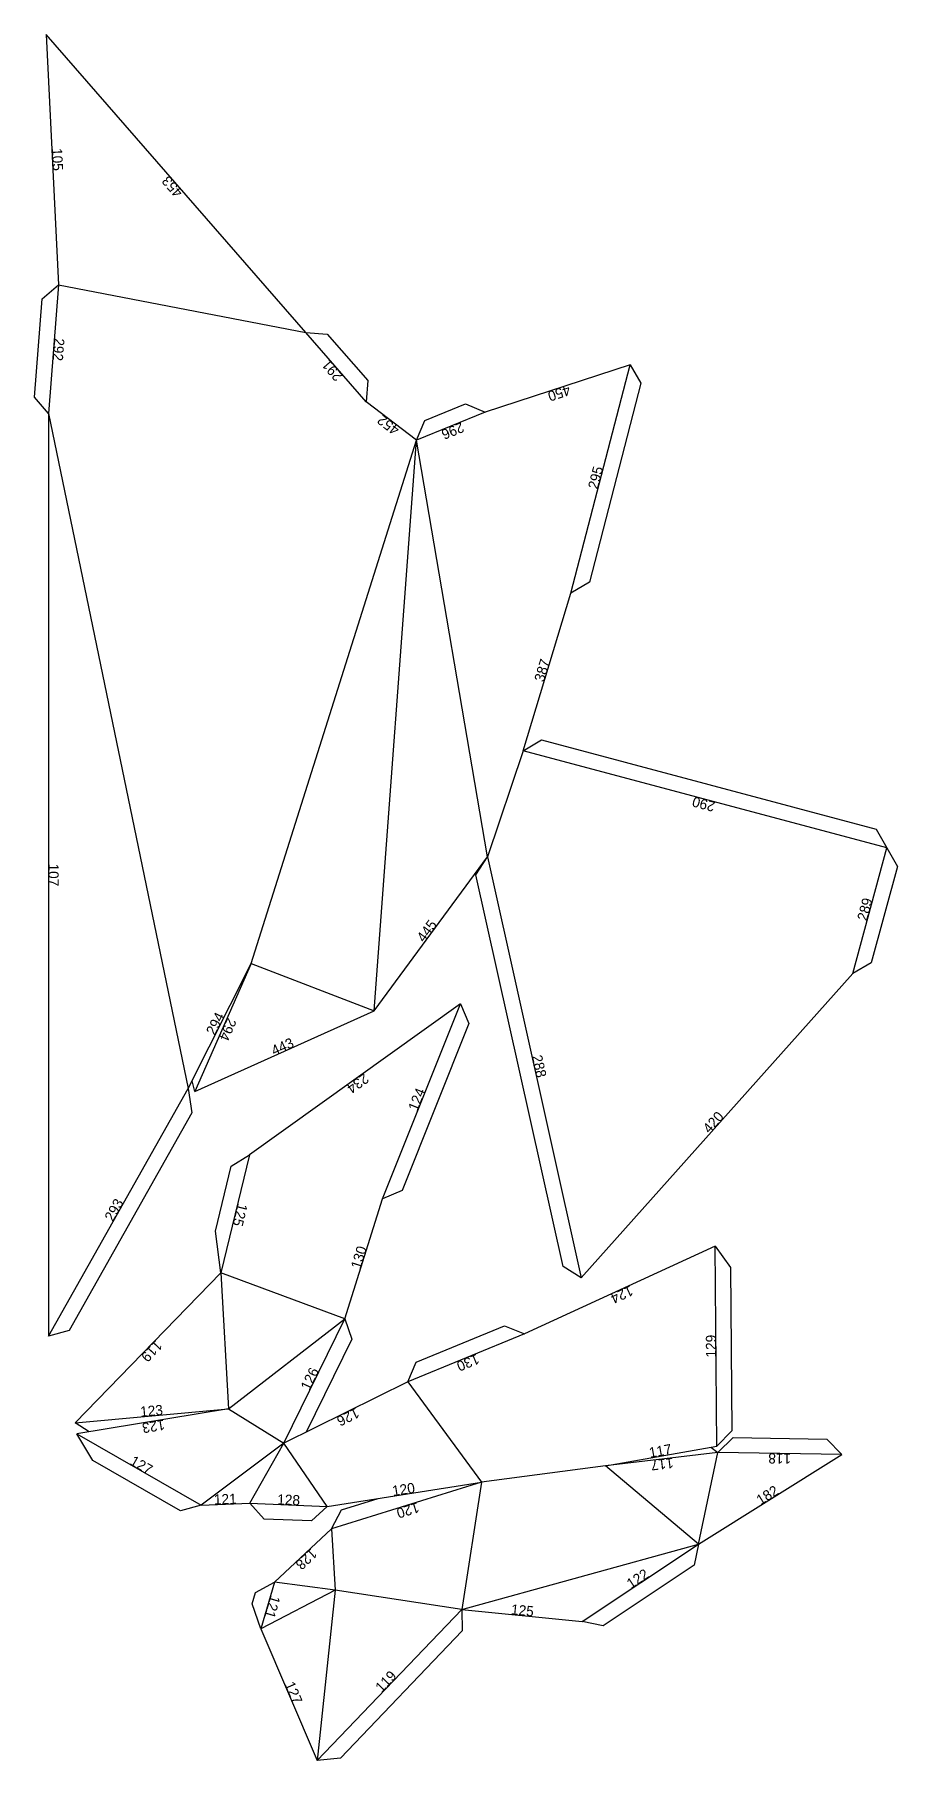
# Model space of a CAD drawing. Extents: x 2411 to 2696, y 10 to 580.
import ezdxf
from ezdxf.enums import TextEntityAlignment as Align

# ---------------------------------------------------------------- set-up
doc = ezdxf.new("R2010")
doc.units = 0

msp = doc.modelspace()

# ---------------------------------------------------------------- linework, layer by layer
at = {"layer": 'CutLine', "color": 8, "linetype": 'CONTINUOUS'}
for p, q in [((2415.245661, 579.779243), (2419.315044, 497.11326)), ((2500.908811, 481.384618), (2415.245661, 579.779243)), ((2413.937788, 492.521406), (2419.315044, 497.11326)), ((2411.378544, 460.036918), (2413.937788, 492.521406)), ((2500.908811, 481.384618), (2507.962724, 480.89236)), ((2507.962724, 480.89236), (2521.302978, 465.550527)), ((2607.870591, 470.752666), (2560.119658, 455.126325)), ((2607.870591, 470.752666), (2611.459787, 464.660239)), ((2521.302978, 465.550527), (2520.810721, 458.496614)), ((2611.459787, 464.660239), (2594.475105, 398.969416)), ((2415.970397, 454.659662), (2411.378544, 460.036918)), ((2537.412133, 445.809099), (2520.810721, 458.496614)), ((2540.13987, 452.332859), (2553.595897, 457.854062)), ((2553.595897, 457.854062), (2560.119658, 455.126325)), ((2415.970397, 454.659662), (2415.975338, 149.99102)), ((2537.412133, 445.809099), (2540.13987, 452.332859)), ((2594.475105, 398.969416), (2588.382678, 395.38022)), ((2572.589055, 343.337151), (2588.382678, 395.38022)), ((2572.589055, 343.337151), (2578.710391, 346.876818)), ((2578.710391, 346.876818), (2689.060162, 317.388518)), ((2689.060162, 317.388518), (2692.599829, 311.267182)), ((2523.439162, 257.408698), (2560.805209, 308.32748)), ((2557.01282, 302.359416), (2560.805209, 308.32748)), ((2692.599829, 311.267182), (2696.117137, 305.132971)), ((2585.829917, 173.080945), (2557.01282, 302.359416)), ((2696.117137, 305.132971), (2687.489574, 273.313264)), ((2462.121144, 231.836368), (2482.866058, 273.109351)), ((2591.797981, 169.288556), (2681.355363, 269.795956)), ((2687.489574, 273.313264), (2681.355363, 269.795956)), ((2464.305089, 230.809221), (2523.439162, 257.408698)), ((2551.905013, 259.782538), (2482.298117, 209.856716)), ((2551.905013, 259.782538), (2554.694403, 253.284899)), ((2554.694403, 253.284899), (2532.690725, 198.17835)), ((2464.305089, 230.809221), (2463.379257, 234.339442)), ((2462.121144, 231.836368), (2463.28714, 223.723855)), ((2463.28714, 223.723855), (2422.786425, 151.890781)), ((2471.075195, 184.756613), (2476.261764, 206.173995)), ((2476.261764, 206.173995), (2482.298117, 209.856716)), ((2513.76425, 155.718037), (2526.193086, 195.38896)), ((2532.690725, 198.17835), (2526.193086, 195.38896)), ((2472.88367, 170.980759), (2471.075195, 184.756613)), ((2636.005764, 179.733439), (2573.006235, 150.773202)), ((2636.005764, 179.733439), (2641.060139, 172.731687)), ((2472.88367, 170.980759), (2424.837629, 121.464326)), ((2591.797981, 169.288556), (2585.829917, 173.080945)), ((2641.060139, 172.731687), (2641.477724, 118.811313)), ((2513.76425, 155.718037), (2516.044812, 149.024829)), ((2422.786425, 151.890781), (2415.975338, 149.99102)), ((2516.044812, 149.024829), (2500.970686, 118.369356)), ((2537.292324, 141.443064), (2566.476918, 153.487612)), ((2566.476918, 153.487612), (2573.006235, 150.773202)), ((2534.577914, 134.913747), (2537.292324, 141.443064)), ((2534.577914, 134.913747), (2493.619348, 114.750391)), ((2475.431149, 126.017522), (2425.310834, 117.747701)), ((2429.355416, 118.415055), (2424.837629, 121.464326)), ((2430.591855, 108.963023), (2425.310834, 117.747701)), ((2641.477724, 118.811313), (2636.516596, 113.772742)), ((2636.830439, 111.65658), (2641.914761, 116.570811)), ((2641.914761, 116.570811), (2672.792908, 116.04553)), ((2672.792908, 116.04553), (2677.70714, 110.961209)), ((2459.523474, 92.400123), (2430.591855, 108.963023)), ((2599.767097, 107.241146), (2636.516596, 113.772742)), ((2630.474436, 81.311268), (2677.70714, 110.961209)), ((2634.57933, 113.428426), (2636.830439, 111.65658)), ((2507.926579, 93.818315), (2558.858277, 101.803192)), ((2466.346862, 94.255216), (2459.523474, 92.400123)), ((2466.346862, 94.255216), (2482.405377, 94.84651)), ((2487.200048, 89.649287), (2482.405377, 94.84651)), ((2507.926579, 93.818315), (2502.729355, 89.023644)), ((2509.344374, 86.437855), (2512.637819, 92.695109)), ((2512.637819, 92.695109), (2524.763165, 96.45789)), ((2502.729355, 89.023644), (2487.200048, 89.649287)), ((2509.344374, 86.437855), (2490.547923, 68.808336)), ((2630.474436, 81.311268), (2629.07446, 74.380174)), ((2629.07446, 74.380174), (2599.054141, 54.449245)), ((2484.339124, 65.424432), (2490.547923, 68.808336)), ((2483.243171, 61.702828), (2484.339124, 65.424432)), ((2486.008486, 53.39344), (2483.243171, 61.702828)), ((2552.323451, 59.84473), (2552.486201, 52.775535)), ((2552.323451, 59.84473), (2592.123046, 55.849221)), ((2486.008486, 53.39344), (2504.672489, 9.947986)), ((2552.486201, 52.775535), (2512.300236, 10.695612)), ((2599.054141, 54.449245), (2592.123046, 55.849221)), ((2512.300236, 10.695612), (2504.672489, 9.947986))]:
    msp.add_line(p, q, dxfattribs=at)
at = {"layer": 'MountainLine', "color": 5, "linetype": 'CONTINUOUS'}
for p, q in [((2419.315044, 497.11326), (2500.908811, 481.384618)), ((2482.866058, 273.109351), (2537.412133, 445.809099)), ((2523.439162, 257.408698), (2537.412133, 445.809099)), ((2560.805209, 308.32748), (2537.412133, 445.809099)), ((2482.866058, 273.109351), (2464.305089, 230.809221)), ((2482.866058, 273.109351), (2523.439162, 257.408698)), ((2636.516596, 113.772742), (2636.005764, 179.733439)), ((2472.88367, 170.980759), (2475.431149, 126.017522)), ((2513.76425, 155.718037), (2472.88367, 170.980759)), ((2630.474436, 81.311268), (2636.830439, 111.65658)), ((2558.858277, 101.803192), (2552.323451, 59.84473)), ((2592.123046, 55.849221), (2630.474436, 81.311268)), ((2510.534326, 66.204649), (2490.547923, 68.808336)), ((2552.323451, 59.84473), (2510.534326, 66.204649))]:
    msp.add_line(p, q, dxfattribs=at)
at = {"layer": 'ValleyLine', "color": 1, "linetype": 'CONTINUOUS'}
for p, q in [((2419.315044, 497.11326), (2415.970397, 454.659662)), ((2520.810721, 458.496614), (2500.908811, 481.384618)), ((2588.382678, 395.38022), (2607.870591, 470.752666)), ((2415.970397, 454.659662), (2462.121144, 231.836368)), ((2560.119658, 455.126325), (2537.412133, 445.809099)), ((2572.589055, 343.337151), (2560.805209, 308.32748)), ((2692.599829, 311.267182), (2572.589055, 343.337151)), ((2560.805209, 308.32748), (2591.797981, 169.288556)), ((2681.355363, 269.795956), (2692.599829, 311.267182)), ((2526.193086, 195.38896), (2551.905013, 259.782538)), ((2415.975338, 149.99102), (2462.121144, 231.836368)), ((2482.298117, 209.856716), (2472.88367, 170.980759)), ((2475.431149, 126.017522), (2513.76425, 155.718037)), ((2493.619348, 114.750391), (2513.76425, 155.718037)), ((2573.006235, 150.773202), (2534.577914, 134.913747)), ((2534.577914, 134.913747), (2558.858277, 101.803192)), ((2424.837629, 121.464326), (2475.431149, 126.017522)), ((2475.431149, 126.017522), (2493.619348, 114.750391)), ((2425.310834, 117.747701), (2466.346862, 94.255216)), ((2493.619348, 114.750391), (2466.346862, 94.255216)), ((2482.405377, 94.84651), (2493.619348, 114.750391)), ((2507.926579, 93.818315), (2493.619348, 114.750391)), ((2636.830439, 111.65658), (2599.767097, 107.241146)), ((2677.70714, 110.961209), (2636.830439, 111.65658)), ((2599.767097, 107.241146), (2558.858277, 101.803192)), ((2630.474436, 81.311268), (2599.767097, 107.241146)), ((2558.858277, 101.803192), (2509.344374, 86.437855)), ((2482.405377, 94.84651), (2507.926579, 93.818315)), ((2509.344374, 86.437855), (2510.534326, 66.204649)), ((2552.323451, 59.84473), (2630.474436, 81.311268)), ((2490.547923, 68.808336), (2486.008486, 53.39344)), ((2510.534326, 66.204649), (2486.008486, 53.39344)), ((2510.534326, 66.204649), (2504.672489, 9.947986)), ((2504.672489, 9.947986), (2552.323451, 59.84473))]:
    msp.add_line(p, q, dxfattribs=at)

# ---------------------------------------------------------------- texts
at = {"layer": 'Edge ID'}
for s, rotation, p in [('105', -87.181787, (2417.280353, 538.446251)), ('453', 131.043092, (2458.077236, 530.58193)), ('292', 265.495338, (2417.642721, 475.886461)), ('291', 131.008087, (2510.859766, 469.940616)), ('450', 198.12052, (2583.995124, 462.939495)), ('452', 142.611376, (2529.111427, 452.152857)), ('296', 202.309052, (2548.765895, 450.467712)), ('295', 75.503368, (2598.126634, 433.066443)), ('387', 73.118416, (2580.485866, 369.358685)), ('290', 165.038681, (2632.594442, 327.302167)), ('107', -89.999071, (2415.972868, 302.325341)), ('289', 74.829617, (2686.977596, 290.531569)), ('445', 53.72743, (2542.122185, 282.868089)), ('294', 63.314665, (2472.493601, 252.47286)), ('294', 246.308506, (2473.585573, 251.959286)), ('443', 24.218997, (2493.872125, 244.10896)), ('288', -77.4338, (2576.301595, 238.808018)), ('234', 215.650132, (2517.101565, 234.819627)), ('124', 68.233502, (2539.04905, 227.585749)), ('420', 48.297281, (2636.576672, 219.542256)), ('293', 60.584953, (2439.048241, 190.913694)), ('125', 256.386964, (2477.590894, 190.418738)), ('130', 72.60431, (2519.978668, 175.553499)), ('124', 204.687756, (2604.506, 165.25332)), ('119', 225.863456, (2448.860649, 146.222543)), ('129', 90.443717, (2636.26118, 146.75309)), ('130', 202.426051, (2553.792075, 142.843474)), ('126', 63.815404, (2503.691799, 135.234214)), ('123', 5.142517, (2450.134389, 123.740924)), ('126', 206.210408, (2514.098631, 124.832069)), ('123', 189.36935, (2450.370991, 121.882612)), ('117', 10.078107, (2618.141846, 110.506944)), ('127', -29.790463, (2445.828848, 106.001459)), ('117', 186.793746, (2618.298768, 109.448863)), ('118', 179.025411, (2657.26879, 111.308894)), ('121', 2.108749, (2474.37612, 94.550863)), ('128', -2.307079, (2495.165978, 94.332413)), ('120', 8.910087, (2533.392428, 97.810754)), ('182', 32.118208, (2654.090788, 96.136238)), ('120', 197.240354, (2534.101326, 94.120524)), ('128', 223.165117, (2499.946149, 77.623096)), ('122', 33.580765, (2611.298741, 68.580245)), ('121', 253.591154, (2488.278205, 61.100888)), ('125', -5.732756, (2572.223249, 57.846975)), ('127', -66.751823, (2495.340487, 31.670713)), ('119', 46.318853, (2528.49797, 34.896358))]:
    msp.add_text(s, height=3.36, rotation=rotation, dxfattribs=at).set_placement(p, align=Align.CENTER)

doc.saveas('drawing.dxf')
